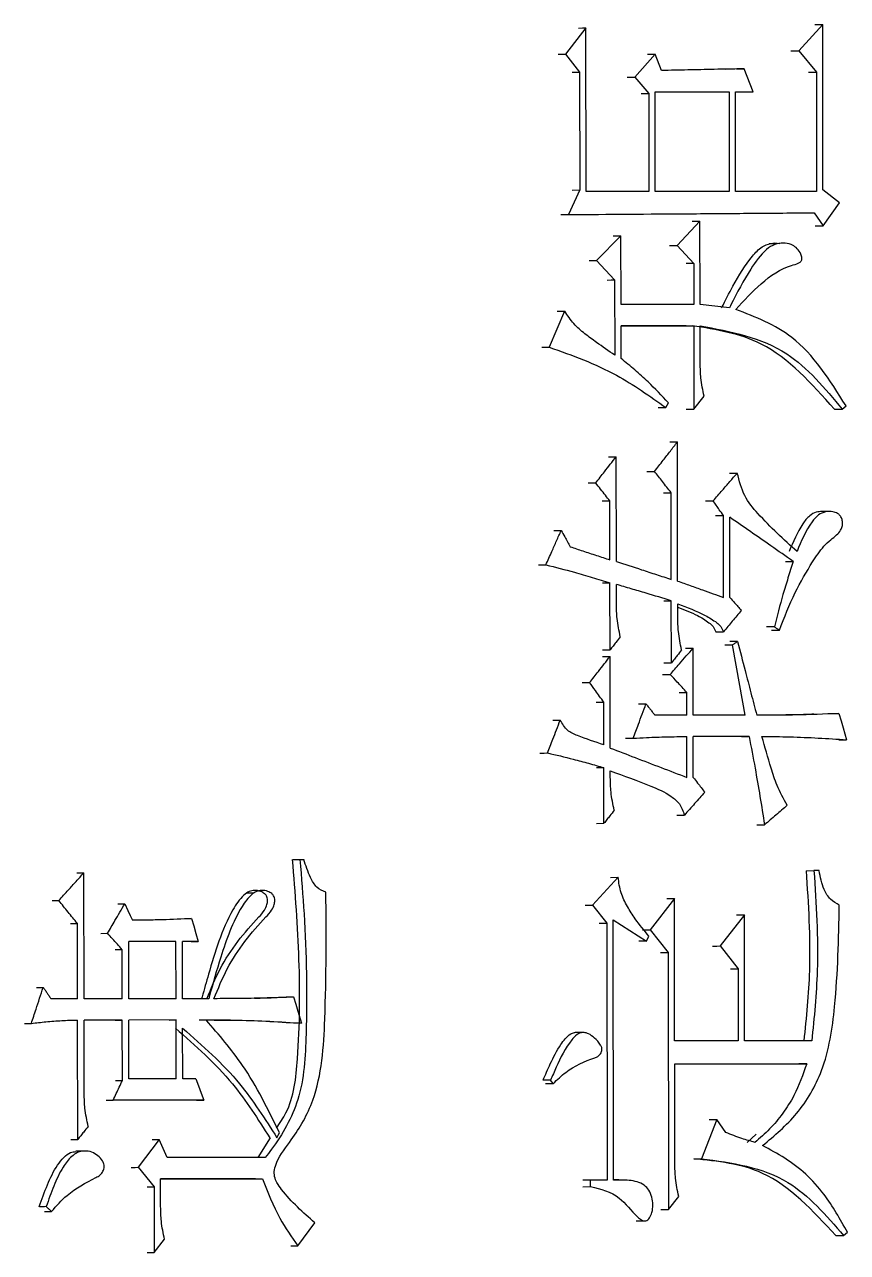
# Model space of a CAD drawing. Header units: millimetres. Extents: x 2320 to 4000, y 933 to 2121.
# Drawn here: x 2898.33 to 2903.77, y 1097.76 to 1105.87 of the extents above; entities that cross this region are included whole.
import ezdxf

# ---------------------------------------------------------------- set-up
doc = ezdxf.new("R2010")
doc.units = ezdxf.units.MM

msp = doc.modelspace()

# ---------------------------------------------------------------- linework, layer by layer
at = {"color": 7, "linetype": 'Continuous', "lineweight": 25}
for p, q in [((2902.0411, 1105.8498), (2901.9057, 1105.6766)), ((2902.0429, 1104.7681), (2902.0411, 1105.8498)), ((2903.6059, 1105.8724), (2903.4473, 1105.6992)), ((2903.6077, 1104.7798), (2903.6059, 1105.8724)), ((2901.9057, 1105.6766), (2901.9992, 1105.5577)), ((2902.4979, 1105.677), (2902.3631, 1105.5255)), ((2902.5403, 1105.5689), (2902.4979, 1105.677)), ((2903.4473, 1105.6992), (2903.5646, 1105.5587)), ((2903.1462, 1105.4286), (2903.0872, 1105.58)), ((2901.9992, 1105.5577), (2902.0005, 1104.7789)), ((2902.3631, 1105.5255), (2902.4562, 1105.4174)), ((2902.9661, 1105.5775), (2903.0241, 1105.5787)), ((2903.5646, 1105.5587), (2903.566, 1104.769)), ((2902.4562, 1105.4174), (2902.4573, 1104.7683)), ((2902.4984, 1105.4282), (2902.9867, 1105.4285)), ((2902.4995, 1104.7684), (2902.4984, 1105.4282)), ((2902.9356, 1105.4283), (2902.9867, 1105.4285)), ((2902.9867, 1105.4285), (2902.9878, 1104.7687)), ((2903.0287, 1105.4285), (2903.1462, 1105.4286)), ((2903.0298, 1104.7687), (2903.0287, 1105.4285)), ((2903.0949, 1105.4284), (2903.1462, 1105.4286)), ((2902.0005, 1104.7789), (2901.9245, 1104.6166)), ((2901.9508, 1104.7786), (2902.0005, 1104.7789)), ((2902.4573, 1104.7683), (2902.0429, 1104.7681)), ((2902.9878, 1104.7687), (2902.4995, 1104.7684)), ((2903.566, 1104.769), (2903.0298, 1104.7687)), ((2903.7164, 1104.6934), (2903.6077, 1104.7798)), ((2903.6081, 1104.5419), (2903.7164, 1104.6934)), ((2903.5495, 1104.6284), (2903.6081, 1104.5419)), ((2902.7948, 1104.5738), (2902.6435, 1104.4115)), ((2902.7957, 1104.0222), (2902.7948, 1104.5738)), ((2902.2719, 1104.4762), (2902.1114, 1104.3138)), ((2902.2727, 1104.0218), (2902.2719, 1104.4762)), ((2902.6435, 1104.4115), (2902.7532, 1104.2926)), ((2903.3032, 1104.4227), (2903.2513, 1104.4224)), ((2902.1114, 1104.3138), (2902.2301, 1104.1841)), ((2902.7532, 1104.2926), (2902.7024, 1104.2923)), ((2902.7532, 1104.2926), (2902.7536, 1104.0221)), ((2902.2301, 1104.1841), (2902.231, 1103.6865)), ((2901.9001, 1103.9783), (2901.7987, 1103.7403)), ((2901.8505, 1103.9781), (2901.9002, 1103.9784)), ((2902.7536, 1104.0221), (2902.2727, 1104.0218)), ((2902.9891, 1104.0006), (2902.7957, 1104.0222)), ((2902.2729, 1103.8812), (2902.7539, 1103.8815)), ((2902.7028, 1103.8813), (2902.2729, 1103.881)), ((2902.2733, 1103.6649), (2902.2729, 1103.8812)), ((2902.7031, 1103.8813), (2902.7539, 1103.8815)), ((2902.7539, 1103.8815), (2902.7548, 1103.3298)), ((2902.7964, 1103.6327), (2902.7959, 1103.8815)), ((2901.7492, 1103.7399), (2901.7987, 1103.7402)), ((2902.7548, 1103.3298), (2902.822, 1103.4164)), ((2902.5189, 1103.3403), (2902.5694, 1103.3405)), ((2902.5694, 1103.3405), (2902.5862, 1103.373)), ((2902.704, 1103.3296), (2902.7548, 1103.3298)), ((2903.6831, 1103.3302), (2903.7354, 1103.3304)), ((2903.7354, 1103.3304), (2903.7604, 1103.3521)), ((2902.6472, 1102.1939), (2902.6457, 1103.1134)), ((2902.2418, 1102.3235), (2902.2406, 1103.0158)), ((2902.4438, 1102.9184), (2902.4942, 1102.9186)), ((2902.99, 1102.9079), (2903.0414, 1102.9082)), ((2902.0556, 1102.8424), (2902.1055, 1102.8426)), ((2902.6051, 1102.2047), (2902.6041, 1102.778)), ((2902.1995, 1102.3343), (2902.1988, 1102.7237)), ((2902.8311, 1102.7239), (2902.882, 1102.7241)), ((2902.9504, 1102.086), (2902.9495, 1102.6268)), ((2902.9924, 1102.086), (2902.9915, 1102.616)), ((2903.6547, 1102.6541), (2903.6024, 1102.6538)), ((2901.7262, 1102.3013), (2901.7757, 1102.3016)), ((2903.3596, 1102.324), (2903.4112, 1102.3242)), ((2902.1497, 1102.1826), (2902.1997, 1102.1828)), ((2902.2005, 1101.7393), (2902.1997, 1102.1828)), ((2902.2422, 1102.0422), (2902.242, 1102.1721)), ((2902.5547, 1102.0639), (2902.6053, 1102.0641)), ((2902.606, 1101.6531), (2902.6053, 1102.0641)), ((2902.6476, 1101.956), (2902.6475, 1102.0425)), ((2902.8997, 1101.8585), (2902.9507, 1101.8587)), ((2903.2864, 1101.8914), (2903.2349, 1101.8912)), ((2902.9586, 1101.772), (2903.0097, 1101.7723)), ((2903.0433, 1101.7939), (2902.9921, 1101.7937)), ((2902.1501, 1101.7391), (2902.2005, 1101.7393)), ((2902.2016, 1101.0903), (2902.2005, 1101.6961)), ((2902.7498, 1101.307), (2902.7491, 1101.7505)), ((2902.5554, 1101.6528), (2902.606, 1101.6531)), ((2902.0155, 1101.5227), (2902.0654, 1101.5229)), ((2902.5471, 1101.5771), (2902.5977, 1101.5773)), ((2902.6567, 1101.4582), (2902.7075, 1101.4584)), ((2902.7077, 1101.307), (2902.7075, 1101.4584)), ((2902.1592, 1101.1119), (2902.1587, 1101.3932)), ((2902.7077, 1101.307), (2902.4969, 1101.3068)), ((2903.0945, 1101.3072), (2902.7498, 1101.307)), ((2903.5469, 1101.3141), (2903.6615, 1101.3181)), ((2901.8213, 1101.2739), (2901.8709, 1101.2741)), ((2902.7084, 1100.8959), (2902.7079, 1101.1663)), ((2903.1199, 1101.1666), (2902.7501, 1101.1664)), ((2902.7505, 1100.8959), (2902.7501, 1101.1664)), ((2903.0686, 1101.1663), (2903.1199, 1101.1666)), ((2903.712, 1101.1451), (2903.7642, 1101.1453)), ((2902.1595, 1100.9605), (2902.1095, 1100.9602)), ((2902.1601, 1100.5927), (2902.1595, 1100.9605)), ((2902.2019, 1100.8956), (2902.2018, 1100.9389)), ((2902.6413, 1100.6468), (2902.6919, 1100.6471)), ((2902.1101, 1100.5924), (2902.1601, 1100.5927)), ((2903.1701, 1100.5823), (2903.2215, 1100.5825)), ((2900.102, 1100.3531), (2900.1494, 1100.3534)), ((2900.1494, 1100.3534), (2900.1752, 1100.3534)), ((2898.7227, 1099.4328), (2898.7213, 1100.2658)), ((2902.2538, 1100.2358), (2902.0848, 1100.0518)), ((2902.2037, 1100.2356), (2902.2538, 1100.2358)), ((2903.4965, 1100.2796), (2903.5485, 1100.2798)), ((2903.582, 1100.2798), (2903.5485, 1100.2798)), ((2898.5107, 1100.0815), (2898.5561, 1100.0818)), ((2899.8452, 1100.1321), (2899.7978, 1100.1318)), ((2902.6255, 1100.0954), (2902.4656, 1099.8897)), ((2902.6271, 1099.1543), (2902.6255, 1100.0954)), ((2902.0848, 1100.0518), (2902.1781, 1099.9328)), ((2903.0883, 1099.9875), (2902.9291, 1099.7819)), ((2903.0898, 1099.1546), (2903.0883, 1099.9875)), ((2898.6792, 1099.4328), (2898.6783, 1099.9304)), ((2902.1781, 1099.9328), (2902.181, 1098.2345)), ((2902.2233, 1098.2345), (2902.2204, 1099.9545)), ((2902.2204, 1099.9545), (2902.4404, 1099.814)), ((2898.8328, 1099.8654), (2898.8786, 1099.8656)), ((2902.4404, 1099.814), (2902.4572, 1099.8465)), ((2902.4656, 1099.8897), (2902.584, 1099.7384)), ((2898.9743, 1099.7575), (2898.9284, 1099.7573)), ((2898.9749, 1099.433), (2898.9743, 1099.7575)), ((2899.3299, 1099.8119), (2899.0177, 1099.8117)), ((2899.0183, 1099.4331), (2899.0177, 1099.8117)), ((2899.3299, 1099.8119), (2899.2836, 1099.8117)), ((2899.3306, 1099.4333), (2899.3299, 1099.8119)), ((2899.4771, 1099.812), (2899.3732, 1099.8119)), ((2899.3739, 1099.4333), (2899.3732, 1099.8119)), ((2899.4306, 1099.8118), (2899.4771, 1099.812)), ((2902.4404, 1099.814), (2902.39, 1099.8138)), ((2902.584, 1099.7384), (2902.5868, 1098.0401)), ((2902.9291, 1099.7819), (2903.047, 1099.6305)), ((2903.047, 1099.6305), (2903.0478, 1099.1545)), ((2898.6792, 1099.4328), (2898.505, 1099.4327)), ((2898.9749, 1099.433), (2898.7227, 1099.4328)), ((2899.3306, 1099.4333), (2899.0183, 1099.4331)), ((2899.547, 1099.4335), (2899.3739, 1099.4333)), ((2899.851, 1099.4369), (2899.7009, 1099.4341)), ((2900.0603, 1099.4444), (2900.1079, 1099.4447)), ((2898.6808, 1098.5025), (2898.6794, 1099.2922)), ((2898.9751, 1099.2924), (2898.723, 1099.2922)), ((2898.7238, 1098.8054), (2898.723, 1099.2922)), ((2898.9292, 1099.2922), (2898.9751, 1099.2924)), ((2898.9758, 1098.8922), (2898.9751, 1099.2924)), ((2899.3308, 1099.2927), (2899.0186, 1099.2924)), ((2899.0192, 1098.903), (2899.0186, 1099.2924)), ((2899.2845, 1099.2924), (2899.3308, 1099.2927)), ((2899.3315, 1098.9032), (2899.3308, 1099.2927)), ((2900.1598, 1099.2716), (2900.1125, 1099.2714)), ((2899.3748, 1098.9033), (2899.3742, 1099.2384)), ((2902.0194, 1099.2098), (2901.9693, 1099.2095)), ((2903.0478, 1099.1545), (2902.6271, 1099.1543)), ((2903.5337, 1099.1548), (2903.0898, 1099.1546)), ((2902.6274, 1099.0028), (2903.5005, 1099.0034)), ((2902.6285, 1098.343), (2902.6274, 1099.0028)), ((2898.9299, 1098.8919), (2898.9758, 1098.8922)), ((2899.3315, 1098.9032), (2899.0192, 1098.903)), ((2899.4614, 1098.9033), (2899.3748, 1098.9033)), ((2901.8069, 1098.8942), (2901.7571, 1098.8939)), ((2901.8239, 1098.8726), (2901.8069, 1098.8942)), ((2899.5135, 1098.7628), (2898.9152, 1098.7623)), ((2899.4669, 1098.7625), (2899.5135, 1098.7628)), ((2902.9058, 1098.6352), (2902.8053, 1098.3755)), ((2902.9648, 1098.5487), (2902.9058, 1098.6352)), ((2903.1653, 1098.5375), (2903.1065, 1098.4837)), ((2898.6352, 1098.5023), (2898.6808, 1098.5025)), ((2899.2195, 1098.5029), (2899.081, 1098.3189)), ((2899.2717, 1098.384), (2899.2195, 1098.5029)), ((2899.873, 1098.384), (2899.9543, 1098.514)), ((2898.7131, 1098.4257), (2898.6672, 1098.4255)), ((2899.9201, 1098.3844), (2899.2717, 1098.384)), ((2902.7542, 1098.3752), (2902.8053, 1098.3755)), ((2899.081, 1098.3189), (2899.1853, 1098.1892)), ((2899.2286, 1098.2433), (2899.9031, 1098.2438)), ((2899.8558, 1098.2436), (2899.2286, 1098.2431)), ((2899.2289, 1098.0594), (2899.2286, 1098.2433)), ((2899.8558, 1098.2436), (2899.9031, 1098.2438)), ((2902.071, 1098.2345), (2902.0211, 1098.2342)), ((2902.071, 1098.1912), (2902.071, 1098.2345)), ((2902.181, 1098.2345), (2902.071, 1098.2345)), ((2902.2589, 1098.2357), (2902.2233, 1098.2356)), ((2899.1853, 1098.1892), (2899.1861, 1097.7565)), ((2902.0212, 1098.1909), (2902.071, 1098.1912)), ((2902.5868, 1098.0401), (2902.6541, 1098.1266)), ((2902.5363, 1098.0398), (2902.5868, 1098.0401)), ((2898.4618, 1098.0262), (2898.5074, 1098.0264)), ((2900.1365, 1097.8005), (2900.2481, 1097.952)), ((2902.3725, 1097.9655), (2902.4228, 1097.9658)), ((2903.7447, 1097.8677), (2903.7697, 1097.8893)), ((2899.1861, 1097.7565), (2899.2553, 1097.8431)), ((2903.6924, 1097.8674), (2903.7447, 1097.8677)), ((2899.1399, 1097.7563), (2899.1861, 1097.7565))]:
    msp.add_line(p, q, dxfattribs=at)
at = {"color": 7, "linetype": 'Continuous', "lineweight": 25, "flags": 128}
for points in [[(2901.9913, 1105.8496), (2902.019, 1105.8497), (2902.0411, 1105.8498)], [(2903.5539, 1105.8721), (2903.5829, 1105.8723), (2903.6059, 1105.8724)], [(2901.8561, 1105.6764), (2901.8838, 1105.6765), (2901.9057, 1105.6766)], [(2902.4475, 1105.6768), (2902.4756, 1105.6769), (2902.4979, 1105.677)], [(2903.3954, 1105.699), (2903.4245, 1105.6991), (2903.4473, 1105.6992)], [(2903.0357, 1105.5798), (2903.0646, 1105.5799), (2903.0872, 1105.58)], [(2901.9494, 1105.5575), (2901.9772, 1105.5576), (2901.9992, 1105.5577)], [(2902.3129, 1105.5252), (2902.3409, 1105.5254), (2902.3631, 1105.5255)], [(2903.5128, 1105.5584), (2903.5417, 1105.5586), (2903.5646, 1105.5587)], [(2902.4058, 1105.4171), (2902.4339, 1105.4173), (2902.4562, 1105.4174)], [(2901.8748, 1104.6163), (2901.9025, 1104.6165), (2901.9245, 1104.6166)], [(2902.7439, 1104.5736), (2902.7723, 1104.5737), (2902.7948, 1104.5738)], [(2903.556, 1104.5416), (2903.5852, 1104.5418), (2903.6081, 1104.5419)], [(2902.2218, 1104.4759), (2902.2497, 1104.476), (2902.2719, 1104.4762)], [(2902.5928, 1104.4112), (2902.6211, 1104.4114), (2902.6435, 1104.4115)], [(2902.0615, 1104.3136), (2902.0894, 1104.3137), (2902.1114, 1104.3138)], [(2902.1801, 1104.1838), (2902.208, 1104.184), (2902.2301, 1104.1841)], [(2902.5948, 1103.1132), (2902.6233, 1103.1133), (2902.6457, 1103.1134)], [(2902.1905, 1103.0156), (2902.2184, 1103.0157), (2902.2406, 1103.0158)], [(2902.5535, 1102.7778), (2902.5817, 1102.7779), (2902.6041, 1102.778)], [(2902.1485, 1102.7235), (2902.1766, 1102.7236), (2902.1988, 1102.7237)], [(2902.8982, 1102.6266), (2902.9269, 1102.6267), (2902.9495, 1102.6268)], [(2901.8276, 1102.5285), (2901.8552, 1102.5287), (2901.8772, 1102.5288)], [(2903.2684, 1101.8696), (2903.2913, 1101.8697), (2903.3056, 1101.8698), (2903.3199, 1101.8698)], [(2903.0945, 1101.3072), (2903.0588, 1101.5029), (2903.0343, 1101.6376), (2903.0097, 1101.7723)], [(2902.1505, 1101.6958), (2902.1784, 1101.696), (2902.2005, 1101.6961)], [(2902.6983, 1101.7503), (2902.7266, 1101.7504), (2902.7491, 1101.7505)], [(2902.1088, 1101.3929), (2902.1366, 1101.3931), (2902.1587, 1101.3932)], [(2902.3874, 1101.3823), (2902.4154, 1101.3824), (2902.4377, 1101.3825)], [(2903.6615, 1101.3181), (2903.6908, 1101.3183), (2903.7138, 1101.3184)], [(2903.7138, 1101.3184), (2903.7276, 1101.271), (2903.7414, 1101.2237), (2903.7642, 1101.1453)], [(2902.3031, 1101.1551), (2902.3314, 1101.1552), (2902.3536, 1101.1553)], [(2901.7368, 1101.0573), (2901.7644, 1101.0575), (2901.7863, 1101.0576)], [(2898.6757, 1100.2655), (2898.7012, 1100.2657), (2898.7213, 1100.2658)], [(2898.9452, 1100.0602), (2898.9709, 1100.0603), (2898.9912, 1100.0604)], [(2898.9912, 1100.0604), (2899.0124, 1100.0165), (2899.028, 1099.9844), (2899.0435, 1099.9523)], [(2902.5749, 1100.0951), (2902.6031, 1100.0953), (2902.6255, 1100.0954)], [(2902.035, 1100.0515), (2902.0627, 1100.0517), (2902.0848, 1100.0518)], [(2903.0371, 1099.9872), (2903.0657, 1099.9874), (2903.0883, 1099.9875)], [(2898.6328, 1099.9302), (2898.6582, 1099.9303), (2898.6783, 1099.9304)], [(2899.3871, 1099.9632), (2899.413, 1099.9633), (2899.4336, 1099.9634)], [(2899.4336, 1099.9634), (2899.4473, 1099.9158), (2899.4622, 1099.8639), (2899.4771, 1099.812)], [(2902.1282, 1099.9326), (2902.156, 1099.9327), (2902.1781, 1099.9328)], [(2902.4152, 1099.8895), (2902.4433, 1099.8896), (2902.4656, 1099.8897)], [(2902.5334, 1099.7381), (2902.5616, 1099.7383), (2902.584, 1099.7384)], [(2902.8781, 1099.7816), (2902.9065, 1099.7818), (2902.9291, 1099.7819)], [(2902.9958, 1099.6302), (2903.0243, 1099.6304), (2903.047, 1099.6305)], [(2898.4072, 1099.5081), (2898.4325, 1099.5082), (2898.4525, 1099.5084)], [(2900.1079, 1099.4447), (2900.1221, 1099.3973), (2900.1363, 1099.35), (2900.1598, 1099.2716)], [(2898.3292, 1099.2701), (2898.3544, 1099.2702), (2898.3744, 1099.2703)], [(2903.5005, 1099.0034), (2903.484, 1099.0033), (2903.4662, 1099.0032), (2903.4487, 1099.0031)], [(2899.4614, 1098.9033), (2899.4785, 1098.8572), (2899.496, 1098.81), (2899.5135, 1098.7628)], [(2901.7741, 1098.8723), (2901.7915, 1098.8724), (2901.8077, 1098.8725), (2901.8239, 1098.8726)], [(2898.8694, 1098.7621), (2898.8949, 1098.7622), (2898.9152, 1098.7623)], [(2902.8548, 1098.635), (2902.8833, 1098.6351), (2902.9058, 1098.6352)], [(2899.9975, 1098.5143), (2900.0061, 1098.5305), (2900.0146, 1098.5467)], [(2899.1733, 1098.5027), (2899.199, 1098.5028), (2899.2195, 1098.5029)], [(2899.0349, 1098.3187), (2899.0606, 1098.3188), (2899.081, 1098.3189)], [(2899.1391, 1098.189), (2899.1649, 1098.1891), (2899.1853, 1098.1892)], [(2898.4724, 1098.0589), (2898.4607, 1098.0588), (2898.449, 1098.0587), (2898.4271, 1098.0586)], [(2900.0892, 1097.8002), (2900.1009, 1097.8003), (2900.1129, 1097.8004), (2900.1365, 1097.8005)]]:
    msp.add_lwpolyline(points, dxfattribs=at)
at = {"color": 7, "linetype": 'Continuous', "lineweight": 25}
for points, knots in [([(2903.0872, 1105.58), (2903.0208, 1105.5787), (2902.8966, 1105.5761), (2902.7143, 1105.5724), (2902.5983, 1105.5701), (2902.5403, 1105.5689)], [0, 0, 0, 0, 0.365157, 0.682577, 1, 1, 1, 1]), ([(2901.9245, 1104.6166), (2902.1898, 1104.6183), (2902.5947, 1104.621), (2903.1355, 1104.625), (2903.4115, 1104.6273), (2903.5495, 1104.6284)], [0, 0, 0, 0, 0.487242, 0.743616, 1, 1, 1, 1]), ([(2902.9378, 1104.0004), (2902.9625, 1104.0484), (2903.0239, 1104.1677), (2903.1074, 1104.3083), (2903.1967, 1104.403), (2903.2603, 1104.4271), (2903.3019, 1104.4317), (2903.3214, 1104.4244), (2903.3223, 1104.424)], [0, 0, 0, 0, 0.257229, 0.638919, 0.785449, 0.890225, 0.994686, 1, 1, 1, 1]), ([(2903.031, 1103.99), (2903.0857, 1104.0485), (2903.1954, 1104.166), (2903.3411, 1104.2705), (2903.4361, 1104.2894), (2903.457, 1104.3018), (2903.4642, 1104.3092), (2903.4678, 1104.3178), (2903.4691, 1104.3288), (2903.4664, 1104.3459), (2903.4547, 1104.3717), (2903.4317, 1104.3998), (2903.393, 1104.4227), (2903.3441, 1104.4306), (2903.287, 1104.4222), (2903.207, 1104.3706), (2903.1104, 1104.2291), (2903.0364, 1104.0943), (2902.9922, 1104.0067), (2902.9891, 1104.0006)], [0, 0, 0, 0, 0.18163, 0.364882, 0.405351, 0.414707, 0.422093, 0.428253, 0.434385, 0.444972, 0.464049, 0.494572, 0.524891, 0.568286, 0.613424, 0.66332, 0.787219, 0.985383, 1, 1, 1, 1]), ([(2902.231, 1103.6865), (2902.1907, 1103.7146), (2902.1243, 1103.7609), (2902.0328, 1103.8279), (2901.9578, 1103.8925), (2901.9195, 1103.9496), (2901.9002, 1103.9783)], [0, 0, 0, 0, 0.3368644, 0.5553727, 0.7756395, 1, 1, 1, 1]), ([(2903.7604, 1103.3521), (2903.6527, 1103.5224), (2903.4629, 1103.8227), (2903.1615, 1103.9394), (2903.0312, 1103.9898)], [0, 0, 0, 0, 0.56753, 1, 1, 1, 1]), ([(2903.6831, 1103.3302), (2903.5326, 1103.4992), (2903.2667, 1103.7979), (2902.9028, 1103.856), (2902.7448, 1103.8813)], [0, 0, 0, 0, 0.566016, 1, 1, 1, 1]), ([(2902.7959, 1103.8815), (2902.998, 1103.8436), (2903.3642, 1103.7748), (2903.6205, 1103.4679), (2903.7354, 1103.3304)], [0, 0, 0, 0, 0.551707, 1, 1, 1, 1]), ([(2901.7987, 1103.7402), (2901.9499, 1103.6857), (2902.2215, 1103.5878), (2902.4626, 1103.4164), (2902.5694, 1103.3405)], [0, 0, 0, 0, 0.556947, 1, 1, 1, 1]), ([(2902.5862, 1103.373), (2902.542, 1103.4196), (2902.4704, 1103.4951), (2902.3641, 1103.5898), (2902.3036, 1103.6398), (2902.2733, 1103.6649)], [0, 0, 0, 0, 0.4457179, 0.7226555, 1, 1, 1, 1]), ([(2902.822, 1103.4164), (2902.8135, 1103.4562), (2902.7985, 1103.5273), (2902.797, 1103.6005), (2902.7964, 1103.6327)], [0, 0, 0, 0, 0.558835, 1, 1, 1, 1]), ([(2902.4942, 1102.9186), (2902.5134, 1102.9433), (2902.5483, 1102.9882), (2902.5988, 1103.0531), (2902.63, 1103.0933), (2902.6457, 1103.1134)], [0, 0, 0, 0, 0.380765, 0.690382, 1, 1, 1, 1]), ([(2902.1055, 1102.8426), (2902.1248, 1102.8674), (2902.157, 1102.9086), (2902.202, 1102.9663), (2902.2277, 1102.9993), (2902.2406, 1103.0158)], [0, 0, 0, 0, 0.4283605, 0.7141801, 1, 1, 1, 1]), ([(2902.6041, 1102.778), (2902.5944, 1102.7904), (2902.5751, 1102.8151), (2902.5385, 1102.862), (2902.5115, 1102.8965), (2902.4942, 1102.9186)], [0, 0, 0, 0, 0.2636094, 0.5272188, 1, 1, 1, 1]), ([(2902.882, 1102.7241), (2902.9024, 1102.7476), (2902.9391, 1102.79), (2902.9922, 1102.8513), (2903.025, 1102.8892), (2903.0414, 1102.9081)], [0, 0, 0, 0, 0.382246, 0.691123, 1, 1, 1, 1]), ([(2903.4362, 1102.3891), (2903.3484, 1102.4691), (2903.2256, 1102.581), (2903.0806, 1102.7533), (2903.0546, 1102.8561), (2903.0415, 1102.9081)], [0, 0, 0, 0, 0.5534418, 0.7739919, 1, 1, 1, 1]), ([(2902.1988, 1102.7237), (2902.1891, 1102.7361), (2902.1687, 1102.7621), (2902.1376, 1102.8017), (2902.1162, 1102.829), (2902.1055, 1102.8426)], [0, 0, 0, 0, 0.311538, 0.655769, 1, 1, 1, 1]), ([(2902.9495, 1102.6268), (2902.9405, 1102.6398), (2902.9247, 1102.6625), (2902.9023, 1102.6949), (2902.8888, 1102.7144), (2902.882, 1102.7241)], [0, 0, 0, 0, 0.400148, 0.700074, 1, 1, 1, 1]), ([(2903.4112, 1102.3242), (2903.3622, 1102.3583), (2903.2679, 1102.424), (2903.1279, 1102.5213), (2903.037, 1102.5845), (2902.9915, 1102.616)], [0, 0, 0, 0, 0.350841, 0.67542, 1, 1, 1, 1]), ([(2903.3199, 1101.8698), (2903.3528, 1101.9537), (2903.4146, 1102.1117), (2903.52, 1102.2925), (2903.5985, 1102.4111), (2903.6561, 1102.4656), (2903.6963, 1102.4956), (2903.7233, 1102.5244), (2903.7361, 1102.5541), (2903.7384, 1102.5812), (2903.7332, 1102.6072), (2903.721, 1102.6284), (2903.7006, 1102.6447), (2903.668, 1102.6552), (2903.6241, 1102.6549), (2903.5743, 1102.6323), (2903.5014, 1102.5481), (2903.4646, 1102.4582), (2903.4362, 1102.3891)], [0, 0, 0, 0, 0.1973577, 0.3716218, 0.4684312, 0.5172077, 0.5568316, 0.5884152, 0.6075284, 0.6266788, 0.6455739, 0.6637703, 0.6799899, 0.7065693, 0.7475335, 0.7882241, 0.8372977, 1, 1, 1, 1]), ([(2903.6022, 1102.6535), (2903.5892, 1102.6529), (2903.56, 1102.6517), (2903.5133, 1102.6243), (2903.4467, 1102.5389), (2903.4107, 1102.4524), (2903.3843, 1102.3889)], [0, 0, 0, 0, 0.1173074, 0.2617797, 0.4577595, 1, 1, 1, 1]), ([(2901.7757, 1102.3016), (2901.7889, 1102.3312), (2901.8125, 1102.3839), (2901.8463, 1102.4596), (2901.8669, 1102.5057), (2901.8772, 1102.5288)], [0, 0, 0, 0, 0.391005, 0.695503, 1, 1, 1, 1]), ([(2901.8772, 1102.5288), (2901.8849, 1102.5147), (2901.8987, 1102.4897), (2901.9186, 1102.4536), (2901.9307, 1102.4316), (2901.9367, 1102.4207)], [0, 0, 0, 0, 0.39045, 0.695225, 1, 1, 1, 1]), ([(2901.9367, 1102.4207), (2901.9645, 1102.4115), (2902.0222, 1102.3926), (2902.1098, 1102.3638), (2902.1696, 1102.3441), (2902.1995, 1102.3343)], [0, 0, 0, 0, 0.316836, 0.658418, 1, 1, 1, 1]), ([(2901.7757, 1102.3016), (2901.8388, 1102.2856), (2901.9414, 1102.2596), (2902.0824, 1102.2185), (2902.1606, 1102.1947), (2902.1997, 1102.1828)], [0, 0, 0, 0, 0.443258, 0.721609, 1, 1, 1, 1]), ([(2902.2418, 1102.3235), (2902.2972, 1102.3054), (2902.3855, 1102.2766), (2902.5066, 1102.237), (2902.5722, 1102.2155), (2902.6051, 1102.2047)], [0, 0, 0, 0, 0.457133, 0.728566, 1, 1, 1, 1]), ([(2903.4112, 1102.3242), (2903.3996, 1102.2877), (2903.3764, 1102.2147), (2903.3327, 1102.0712), (2903.3047, 1101.9627), (2903.2864, 1101.8914)], [0, 0, 0, 0, 0.255842, 0.511695, 1, 1, 1, 1]), ([(2902.6053, 1102.0641), (2902.5497, 1102.0807), (2902.4614, 1102.1069), (2902.3402, 1102.1429), (2902.2748, 1102.1623), (2902.242, 1102.1721)], [0, 0, 0, 0, 0.460095, 0.730047, 1, 1, 1, 1]), ([(2902.6472, 1102.1939), (2902.6747, 1102.1842), (2902.7295, 1102.1647), (2902.8306, 1102.1287), (2902.9042, 1102.1024), (2902.9504, 1102.086)], [0, 0, 0, 0, 0.271219, 0.542438, 1, 1, 1, 1]), ([(2902.268, 1101.8259), (2902.2595, 1101.8657), (2902.2443, 1101.9368), (2902.2429, 1102.01), (2902.2422, 1102.0422)], [0, 0, 0, 0, 0.558835, 1, 1, 1, 1]), ([(2902.6475, 1102.0425), (2902.7093, 1102.0197), (2902.7986, 1101.9868), (2902.8913, 1101.9311), (2902.9347, 1101.8957), (2902.9453, 1101.8711), (2902.9507, 1101.8588)], [0, 0, 0, 0, 0.5541785, 0.8003972, 0.8992106, 1, 1, 1, 1]), ([(2902.6475, 1102.0209), (2902.6919, 1102.0043), (2902.7637, 1101.9775), (2902.8401, 1101.9309), (2902.8834, 1101.8954), (2902.894, 1101.8709), (2902.8994, 1101.8585)], [0, 0, 0, 0, 0.472223, 0.763647, 0.880628, 1, 1, 1, 1]), ([(2902.9924, 1102.086), (2903.0026, 1102.0743), (2903.0204, 1102.0541), (2903.0456, 1102.0252), (2903.0606, 1102.0081), (2903.0681, 1101.9995)], [0, 0, 0, 0, 0.404836, 0.702418, 1, 1, 1, 1]), ([(2902.6733, 1101.7396), (2902.6648, 1101.7794), (2902.6497, 1101.8505), (2902.6483, 1101.9237), (2902.6476, 1101.956)], [0, 0, 0, 0, 0.558835, 1, 1, 1, 1]), ([(2903.0681, 1101.9995), (2903.0582, 1101.9875), (2903.0383, 1101.9637), (2902.9991, 1101.9168), (2902.97, 1101.8818), (2902.9507, 1101.8588)], [0, 0, 0, 0, 0.254567, 0.509134, 1, 1, 1, 1]), ([(2902.268, 1101.8259), (2902.2583, 1101.8136), (2902.2423, 1101.7929), (2902.2198, 1101.7641), (2902.2069, 1101.7476), (2902.2005, 1101.7393)], [0, 0, 0, 0, 0.42836, 0.71418, 1, 1, 1, 1]), ([(2903.0433, 1101.7939), (2903.0599, 1101.7301), (2903.0893, 1101.6171), (2903.1316, 1101.4549), (2903.1572, 1101.3565), (2903.17, 1101.3072)], [0, 0, 0, 0, 0.393352, 0.696676, 1, 1, 1, 1]), ([(2902.0654, 1101.5229), (2902.0847, 1101.5476), (2902.1169, 1101.5889), (2902.1619, 1101.6466), (2902.1877, 1101.6796), (2902.2005, 1101.6961)], [0, 0, 0, 0, 0.42836, 0.71418, 1, 1, 1, 1]), ([(2902.5977, 1101.5773), (2902.6181, 1101.6007), (2902.6536, 1101.6412), (2902.704, 1101.699), (2902.7341, 1101.7333), (2902.7491, 1101.7505)], [0, 0, 0, 0, 0.404831, 0.702416, 1, 1, 1, 1]), ([(2902.6733, 1101.7396), (2902.6637, 1101.7273), (2902.6477, 1101.7067), (2902.6252, 1101.6778), (2902.6124, 1101.6613), (2902.606, 1101.6531)], [0, 0, 0, 0, 0.42836, 0.71418, 1, 1, 1, 1]), ([(2902.1587, 1101.3932), (2902.1495, 1101.406), (2902.1311, 1101.4316), (2902.1, 1101.4749), (2902.0781, 1101.5053), (2902.0654, 1101.5229)], [0, 0, 0, 0, 0.296437, 0.592873, 1, 1, 1, 1]), ([(2902.7075, 1101.4584), (2902.697, 1101.4698), (2902.676, 1101.4925), (2902.6394, 1101.5322), (2902.6133, 1101.5604), (2902.5977, 1101.5773)], [0, 0, 0, 0, 0.286959, 0.573919, 1, 1, 1, 1]), ([(2902.3536, 1101.1553), (2902.365, 1101.1859), (2902.3847, 1101.2391), (2902.4127, 1101.3148), (2902.4294, 1101.36), (2902.4377, 1101.3825)], [0, 0, 0, 0, 0.404258, 0.702129, 1, 1, 1, 1]), ([(2902.4377, 1101.3825), (2902.4427, 1101.3762), (2902.4525, 1101.3636), (2902.4673, 1101.3447), (2902.4821, 1101.3258), (2902.492, 1101.3131), (2902.4969, 1101.3068)], [0, 0, 0, 0, 0.25, 0.5, 0.75, 1, 1, 1, 1]), ([(2903.7138, 1101.3184), (2903.6169, 1101.3145), (2903.478, 1101.3089), (2903.2966, 1101.3075), (2903.2122, 1101.3073), (2903.17, 1101.3072)], [0, 0, 0, 0, 0.535662, 0.767824, 1, 1, 1, 1]), ([(2903.5471, 1101.3135), (2903.5456, 1101.3134), (2903.5431, 1101.3134), (2903.4996, 1101.3119), (2903.3795, 1101.3087), (2903.272, 1101.3077), (2903.2137, 1101.3074), (2903.191, 1101.3073), (2903.1826, 1101.3073), (2903.1791, 1101.3073), (2903.1792, 1101.3073), (2903.1792, 1101.3073)], [0, 0, 0, 0, 0.038955, 0.06494, 0.50828, 0.783718, 0.908523, 0.94466, 0.981924, 0.997002, 1, 1, 1, 1]), ([(2901.7863, 1101.0576), (2901.7982, 1101.088), (2901.8182, 1101.1392), (2901.8464, 1101.2114), (2901.8627, 1101.2531), (2901.8708, 1101.274)], [0, 0, 0, 0, 0.4210481, 0.7105241, 1, 1, 1, 1]), ([(2902.1592, 1101.1119), (2902.1011, 1101.1306), (2902.02, 1101.1568), (2901.9133, 1101.2016), (2901.8851, 1101.2497), (2901.8709, 1101.274)], [0, 0, 0, 0, 0.554938, 0.774738, 1, 1, 1, 1]), ([(2902.3536, 1101.1553), (2902.3832, 1101.1569), (2902.457, 1101.1608), (2902.5751, 1101.1648), (2902.6637, 1101.1658), (2902.7079, 1101.1663)], [0, 0, 0, 0, 0.249757, 0.624822, 1, 1, 1, 1]), ([(2903.1199, 1101.1666), (2903.1331, 1101.0969), (2903.1582, 1100.9651), (2903.1916, 1100.7702), (2903.2115, 1100.6451), (2903.2215, 1100.5825)], [0, 0, 0, 0, 0.359205, 0.679574, 1, 1, 1, 1]), ([(2903.2038, 1101.1666), (2903.2657, 1101.1662), (2903.3903, 1101.1653), (2903.5771, 1101.1572), (2903.7018, 1101.1493), (2903.7642, 1101.1453)], [0, 0, 0, 0, 0.33056, 0.665221, 1, 1, 1, 1]), ([(2903.3719, 1100.7122), (2903.3477, 1100.755), (2903.304, 1100.8321), (2903.2557, 1100.9887), (2903.2241, 1101.0971), (2903.2038, 1101.1666)], [0, 0, 0, 0, 0.308167, 0.555958, 1, 1, 1, 1]), ([(2901.7863, 1101.0576), (2901.8434, 1101.0444), (2901.9345, 1101.0235), (2902.0586, 1100.9894), (2902.1258, 1100.9701), (2902.1595, 1100.9605)], [0, 0, 0, 0, 0.455912, 0.727931, 1, 1, 1, 1]), ([(2902.2016, 1101.0903), (2902.2563, 1101.0694), (2902.3682, 1101.0265), (2902.5372, 1100.9617), (2902.6513, 1100.9178), (2902.7084, 1100.8959)], [0, 0, 0, 0, 0.323157, 0.661578, 1, 1, 1, 1]), ([(2902.2018, 1100.9389), (2902.2916, 1100.907), (2902.4283, 1100.8583), (2902.5828, 1100.7903), (2902.6641, 1100.7246), (2902.6826, 1100.6732), (2902.6919, 1100.6471)], [0, 0, 0, 0, 0.493627, 0.751972, 0.874128, 1, 1, 1, 1]), ([(2902.2276, 1100.6793), (2902.2192, 1100.719), (2902.204, 1100.7902), (2902.2025, 1100.8633), (2902.2019, 1100.8956)], [0, 0, 0, 0, 0.558835, 1, 1, 1, 1]), ([(2902.7505, 1100.8959), (2902.7602, 1100.8836), (2902.7776, 1100.8612), (2902.8029, 1100.8288), (2902.8186, 1100.8087), (2902.8264, 1100.7986)], [0, 0, 0, 0, 0.380769, 0.690385, 1, 1, 1, 1]), ([(2902.8264, 1100.7986), (2902.8152, 1100.786), (2902.7928, 1100.7607), (2902.7592, 1100.7229), (2902.7256, 1100.685), (2902.7032, 1100.6597), (2902.692, 1100.6471)], [0, 0, 0, 0, 0.25, 0.5, 0.75, 1, 1, 1, 1]), ([(2903.3719, 1100.7122), (2903.3469, 1100.6906), (2903.2968, 1100.6474), (2903.2466, 1100.6042), (2903.2215, 1100.5825)], [0, 0, 0, 0, 0.499635, 1, 1, 1, 1]), ([(2902.2276, 1100.6793), (2902.218, 1100.6669), (2902.2019, 1100.6463), (2902.1794, 1100.6174), (2902.1665, 1100.6009), (2902.1601, 1100.5927)], [0, 0, 0, 0, 0.4283603, 0.7141801, 1, 1, 1, 1]), ([(2900.1494, 1100.3534), (2900.1595, 1100.2336), (2900.1917, 1099.8501), (2900.2008, 1099.3225), (2900.1709, 1098.7731), (2900.0229, 1098.5149), (2899.9343, 1098.402), (2899.9204, 1098.3842)], [0, 0, 0, 0, 0.175955, 0.563795, 0.77802, 0.965061, 1, 1, 1, 1]), ([(2899.9943, 1098.578), (2900.0169, 1098.6109), (2900.1063, 1098.741), (2900.149, 1099.1382), (2900.1527, 1099.6926), (2900.1188, 1100.1322), (2900.1017, 1100.3531)], [0, 0, 0, 0, 0.068592, 0.271381, 0.633799, 1, 1, 1, 1]), ([(2900.3218, 1100.1372), (2900.3005, 1100.1464), (2900.2569, 1100.1655), (2900.2101, 1100.2489), (2900.1885, 1100.3135), (2900.1752, 1100.3534)], [0, 0, 0, 0, 0.266463, 0.547608, 1, 1, 1, 1]), ([(2898.5561, 1100.0818), (2898.5772, 1100.1052), (2898.6153, 1100.1476), (2898.6703, 1100.2089), (2898.7043, 1100.2468), (2898.7213, 1100.2658)], [0, 0, 0, 0, 0.382288, 0.691144, 1, 1, 1, 1]), ([(2902.4572, 1099.8465), (2902.4263, 1099.884), (2902.3752, 1099.9461), (2902.314, 1100.0427), (2902.2675, 1100.1323), (2902.2584, 1100.2011), (2902.2538, 1100.2358)], [0, 0, 0, 0, 0.334836, 0.553745, 0.775373, 1, 1, 1, 1]), ([(2903.4965, 1100.2796), (2903.5107, 1100.0591), (2903.5351, 1099.6831), (2903.4973, 1099.3092), (2903.4817, 1099.1546)], [0, 0, 0, 0, 0.586461, 1, 1, 1, 1]), ([(2903.5485, 1100.2798), (2903.5628, 1100.0593), (2903.5872, 1099.6834), (2903.5494, 1099.3094), (2903.5337, 1099.1548)], [0, 0, 0, 0, 0.586461, 1, 1, 1, 1]), ([(2903.716, 1100.0528), (2903.6956, 1100.0639), (2903.6542, 1100.0866), (2903.6035, 1100.1676), (2903.5902, 1100.237), (2903.582, 1100.2798)], [0, 0, 0, 0, 0.268928, 0.548046, 1, 1, 1, 1]), ([(2899.5347, 1099.4332), (2899.5621, 1099.5002), (2899.6453, 1099.7036), (2899.7934, 1099.886), (2899.9142, 1100.0116), (2899.9316, 1100.0506), (2899.937, 1100.0789), (2899.9354, 1100.0989), (2899.9284, 1100.1155), (2899.9135, 1100.1312), (2899.8867, 1100.1452), (2899.8514, 1100.1517), (2899.8117, 1100.1431), (2899.7583, 1100.1033), (2899.6451, 1099.9301), (2899.5722, 1099.6922), (2899.5157, 1099.4915), (2899.5012, 1099.4372), (2899.5001, 1099.4332)], [0, 0, 0, 0, 0.1240749, 0.3766694, 0.4113218, 0.4353589, 0.4491075, 0.4595935, 0.4685264, 0.4795687, 0.4975901, 0.5244678, 0.5465191, 0.5733737, 0.6443618, 0.9043295, 0.9930061, 1, 1, 1, 1]), ([(2899.5816, 1099.4335), (2899.609, 1099.5004), (2899.6924, 1099.7037), (2899.8404, 1099.8863), (2899.9615, 1100.0117), (2899.979, 1100.0508), (2899.9844, 1100.079), (2899.9829, 1100.099), (2899.9759, 1100.1157), (2899.9611, 1100.1313), (2899.9342, 1100.1454), (2899.899, 1100.1519), (2899.8617, 1100.1439), (2899.8139, 1100.1114), (2899.7159, 1099.9749), (2899.6335, 1099.7383), (2899.5729, 1099.5299), (2899.5481, 1099.4378), (2899.547, 1099.4335)], [0, 0, 0, 0, 0.124007, 0.376465, 0.411268, 0.435218, 0.449016, 0.459492, 0.468414, 0.479423, 0.497391, 0.524308, 0.546398, 0.568411, 0.629484, 0.837717, 0.992417, 1, 1, 1, 1]), ([(2898.6783, 1099.9304), (2898.658, 1099.9556), (2898.6274, 1099.9935), (2898.5867, 1100.0439), (2898.5663, 1100.0691), (2898.5561, 1100.0818)], [0, 0, 0, 0, 0.5, 0.75, 1, 1, 1, 1]), ([(2898.8786, 1099.8656), (2898.8947, 1099.8936), (2898.9216, 1099.94), (2898.9591, 1100.0049), (2898.9805, 1100.0419), (2898.9912, 1100.0604)], [0, 0, 0, 0, 0.429876, 0.714938, 1, 1, 1, 1]), ([(2900.2481, 1097.952), (2900.1707, 1098.0207), (2900.08, 1098.1011), (2899.9987, 1098.2128), (2899.98, 1098.2571), (2899.9791, 1098.3055), (2900.0099, 1098.3943), (2900.121, 1098.5276), (2900.288, 1098.8236), (2900.3261, 1099.4018), (2900.3234, 1099.8597), (2900.3218, 1100.1371)], [0, 0, 0, 0, 0.138482, 0.162102, 0.180201, 0.198515, 0.22064, 0.2973, 0.42504, 0.651641, 1, 1, 1, 1]), ([(2903.2084, 1098.4624), (2903.2873, 1098.5285), (2903.4461, 1098.6613), (2903.6313, 1098.9767), (2903.7041, 1099.4607), (2903.7115, 1099.8289), (2903.716, 1100.0528)], [0, 0, 0, 0, 0.189623, 0.381301, 0.623814, 1, 1, 1, 1]), ([(2899.4336, 1099.9634), (2899.3699, 1099.96), (2899.2732, 1099.9547), (2899.143, 1099.9529), (2899.0767, 1099.9525), (2899.0435, 1099.9523)], [0, 0, 0, 0, 0.490533, 0.745253, 1, 1, 1, 1]), ([(2898.9743, 1099.7575), (2898.9639, 1099.7694), (2898.9427, 1099.7933), (2898.9108, 1099.8293), (2898.8893, 1099.8535), (2898.8786, 1099.8656)], [0, 0, 0, 0, 0.327554, 0.663777, 1, 1, 1, 1]), ([(2898.3744, 1099.2703), (2898.3847, 1099.3016), (2898.4028, 1099.3569), (2898.4288, 1099.4362), (2898.4446, 1099.4843), (2898.4525, 1099.5084)], [0, 0, 0, 0, 0.394054, 0.697027, 1, 1, 1, 1]), ([(2898.4525, 1099.5084), (2898.4569, 1099.502), (2898.4656, 1099.4894), (2898.4787, 1099.4705), (2898.4918, 1099.4516), (2898.5006, 1099.439), (2898.505, 1099.4327)], [0, 0, 0, 0, 0.25, 0.5, 0.75, 1, 1, 1, 1]), ([(2900.1079, 1099.4447), (2900.0416, 1099.4419), (2899.9209, 1099.437), (2899.7454, 1099.4343), (2899.6362, 1099.4338), (2899.5816, 1099.4335)], [0, 0, 0, 0, 0.378518, 0.689253, 1, 1, 1, 1]), ([(2899.8502, 1099.4371), (2899.8662, 1099.4374), (2899.9364, 1099.4387), (2900.0063, 1099.4419), (2900.0603, 1099.4444)], [0, 0, 0, 0, 0.228932, 1, 1, 1, 1]), ([(2898.3744, 1099.2703), (2898.4064, 1099.274), (2898.4731, 1099.2816), (2898.5748, 1099.29), (2898.6445, 1099.2914), (2898.6794, 1099.2922)], [0, 0, 0, 0, 0.315282, 0.657356, 1, 1, 1, 1]), ([(2900.1122, 1099.2714), (2900.0404, 1099.276), (2899.8999, 1099.2849), (2899.6901, 1099.2919), (2899.5521, 1099.2924), (2899.483, 1099.2926)], [0, 0, 0, 0, 0.343433, 0.671623, 1, 1, 1, 1]), ([(2899.5299, 1099.2928), (2899.6007, 1099.2926), (2899.7413, 1099.2922), (2899.9514, 1099.2849), (2900.0903, 1099.2761), (2900.1598, 1099.2716)], [0, 0, 0, 0, 0.336229, 0.668022, 1, 1, 1, 1]), ([(2900.0146, 1098.5467), (2899.9395, 1098.7008), (2899.8065, 1098.9737), (2899.6138, 1099.1959), (2899.5299, 1099.2927)], [0, 0, 0, 0, 0.564488, 1, 1, 1, 1]), ([(2899.3276, 1099.2382), (2899.4595, 1099.1225), (2899.6975, 1098.9137), (2899.8722, 1098.6372), (2899.95, 1098.514)], [0, 0, 0, 0, 0.554322, 1, 1, 1, 1]), ([(2899.3742, 1099.2384), (2899.5063, 1099.1227), (2899.7446, 1098.914), (2899.9195, 1098.6375), (2899.9975, 1098.5143)], [0, 0, 0, 0, 0.554384, 1, 1, 1, 1]), ([(2901.7571, 1098.8939), (2901.7727, 1098.9305), (2901.8075, 1099.0119), (2901.8563, 1099.1045), (2901.9028, 1099.1705), (2901.9328, 1099.1984), (2901.9573, 1099.21), (2901.9674, 1099.2089), (2901.9689, 1099.2088)], [0, 0, 0, 0, 0.297354, 0.662144, 0.788121, 0.915139, 0.986847, 1, 1, 1, 1]), ([(2901.8239, 1098.8726), (2901.8512, 1098.8985), (2901.9325, 1098.9756), (2902.039, 1099.0224), (2902.1203, 1099.0507), (2902.1357, 1099.0662), (2902.1444, 1099.0823), (2902.1474, 1099.0969), (2902.1453, 1099.1122), (2902.131, 1099.1407), (2902.101, 1099.1721), (2902.0637, 1099.2013), (2902.0303, 1099.211), (2902.0039, 1099.2089), (2901.9748, 1099.1931), (2901.9117, 1099.1238), (2901.8591, 1099.0158), (2901.8192, 1098.9228), (2901.8069, 1098.8942)], [0, 0, 0, 0, 0.115814, 0.344663, 0.368828, 0.39319, 0.409897, 0.422378, 0.434923, 0.453158, 0.514672, 0.566579, 0.59965, 0.62581, 0.651927, 0.703898, 0.90891, 1, 1, 1, 1]), ([(2903.5005, 1099.0034), (2903.4754, 1098.9318), (2903.4342, 1098.8146), (2903.3437, 1098.6747), (2903.2574, 1098.5695), (2903.191, 1098.5123), (2903.158, 1098.4839)], [0, 0, 0, 0, 0.3463703, 0.567178, 0.7849776, 1, 1, 1, 1]), ([(2898.9152, 1098.7623), (2898.9221, 1098.7771), (2898.9356, 1098.8061), (2898.9558, 1098.8494), (2898.9691, 1098.8779), (2898.9758, 1098.8922)], [0, 0, 0, 0, 0.340619, 0.67031, 1, 1, 1, 1]), ([(2898.7503, 1098.5891), (2898.7415, 1098.6289), (2898.7259, 1098.7), (2898.7244, 1098.7732), (2898.7238, 1098.8054)], [0, 0, 0, 0, 0.558835, 1, 1, 1, 1]), ([(2898.7503, 1098.5891), (2898.7403, 1098.5767), (2898.7238, 1098.5561), (2898.7006, 1098.5273), (2898.6874, 1098.5108), (2898.6808, 1098.5025)], [0, 0, 0, 0, 0.4283602, 0.7141801, 1, 1, 1, 1]), ([(2903.158, 1098.4839), (2903.1294, 1098.4919), (2903.0825, 1098.5049), (2903.0185, 1098.5283), (2902.9827, 1098.5419), (2902.9648, 1098.5487)], [0, 0, 0, 0, 0.438752, 0.719321, 1, 1, 1, 1]), ([(2903.7697, 1097.8893), (2903.7214, 1097.9756), (2903.6425, 1098.1167), (2903.4976, 1098.2781), (2903.3575, 1098.3822), (2903.2579, 1098.4357), (2903.2084, 1098.4623)], [0, 0, 0, 0, 0.347372, 0.56793, 0.785018, 1, 1, 1, 1]), ([(2898.4269, 1098.0586), (2898.4439, 1098.1073), (2898.477, 1098.2022), (2898.5307, 1098.3145), (2898.5854, 1098.384), (2898.6274, 1098.4178), (2898.656, 1098.4215), (2898.6675, 1098.423)], [0, 0, 0, 0, 0.33119, 0.645526, 0.797777, 0.918824, 1, 1, 1, 1]), ([(2898.5074, 1098.0264), (2898.5403, 1098.064), (2898.6246, 1098.1602), (2898.7442, 1098.2212), (2898.8248, 1098.264), (2898.8425, 1098.2833), (2898.8531, 1098.302), (2898.8575, 1098.3237), (2898.8545, 1098.3438), (2898.8411, 1098.3696), (2898.8141, 1098.3977), (2898.7741, 1098.4226), (2898.7261, 1098.4296), (2898.6793, 1098.4197), (2898.6286, 1098.3839), (2898.5733, 1098.3088), (2898.5196, 1098.1949), (2898.4882, 1098.1045), (2898.4724, 1098.0589)], [0, 0, 0, 0, 0.132576, 0.3392, 0.368942, 0.383767, 0.408892, 0.423885, 0.438973, 0.45932, 0.498147, 0.542368, 0.587069, 0.63299, 0.675109, 0.75468, 0.876187, 1, 1, 1, 1]), ([(2903.6924, 1097.8674), (2903.5411, 1098.0317), (2903.2735, 1098.3221), (2902.9115, 1098.3591), (2902.7542, 1098.3752)], [0, 0, 0, 0, 0.5655168, 1, 1, 1, 1]), ([(2902.8053, 1098.3755), (2903.0066, 1098.3485), (2903.3712, 1098.2997), (2903.6291, 1098.0014), (2903.7447, 1097.8677)], [0, 0, 0, 0, 0.551895, 1, 1, 1, 1]), ([(2902.6541, 1098.1266), (2902.6457, 1098.1664), (2902.6306, 1098.2375), (2902.6291, 1098.3107), (2902.6285, 1098.343)], [0, 0, 0, 0, 0.558835, 1, 1, 1, 1]), ([(2899.9031, 1098.2438), (2899.9377, 1098.1539), (2899.9989, 1097.9946), (2900.0947, 1097.8594), (2900.1365, 1097.8005)], [0, 0, 0, 0, 0.564088, 1, 1, 1, 1]), ([(2902.071, 1098.1912), (2902.1387, 1098.1748), (2902.261, 1098.1451), (2902.346, 1098.0206), (2902.4058, 1097.9692), (2902.4324, 1097.9622), (2902.4512, 1097.9719), (2902.4662, 1097.9902), (2902.4801, 1098.0233), (2902.4853, 1098.0711), (2902.4779, 1098.1219), (2902.4596, 1098.1687), (2902.4113, 1098.2187), (2902.3259, 1098.2361), (2902.2575, 1098.235), (2902.2233, 1098.2345)], [0, 0, 0, 0, 0.230315, 0.416653, 0.453363, 0.487574, 0.504133, 0.522235, 0.561764, 0.612067, 0.663426, 0.714082, 0.762172, 0.881162, 1, 1, 1, 1]), ([(2898.5074, 1098.0264), (2898.5044, 1098.0292), (2898.4971, 1098.0359), (2898.4855, 1098.0467), (2898.4768, 1098.0548), (2898.4724, 1098.0589)], [0, 0, 0, 0, 0.252839, 0.626395, 1, 1, 1, 1]), ([(2899.2553, 1097.8431), (2899.2466, 1097.8828), (2899.231, 1097.954), (2899.2296, 1098.0271), (2899.2289, 1098.0594)], [0, 0, 0, 0, 0.558835, 1, 1, 1, 1])]:
    msp.add_open_spline(points, degree=3, knots=knots, dxfattribs=at)
for points in [[(2903.2864, 1101.8914), (2903.292, 1101.8878), (2903.3031, 1101.8806), (2903.3143, 1101.8734), (2903.3199, 1101.8698)], [(2903.0433, 1101.7939), (2903.0377, 1101.7903), (2903.0265, 1101.7831), (2903.0153, 1101.7759), (2903.0097, 1101.7723)]]:
    msp.add_open_spline(points, degree=3, dxfattribs=at)

doc.saveas('drawing.dxf')
